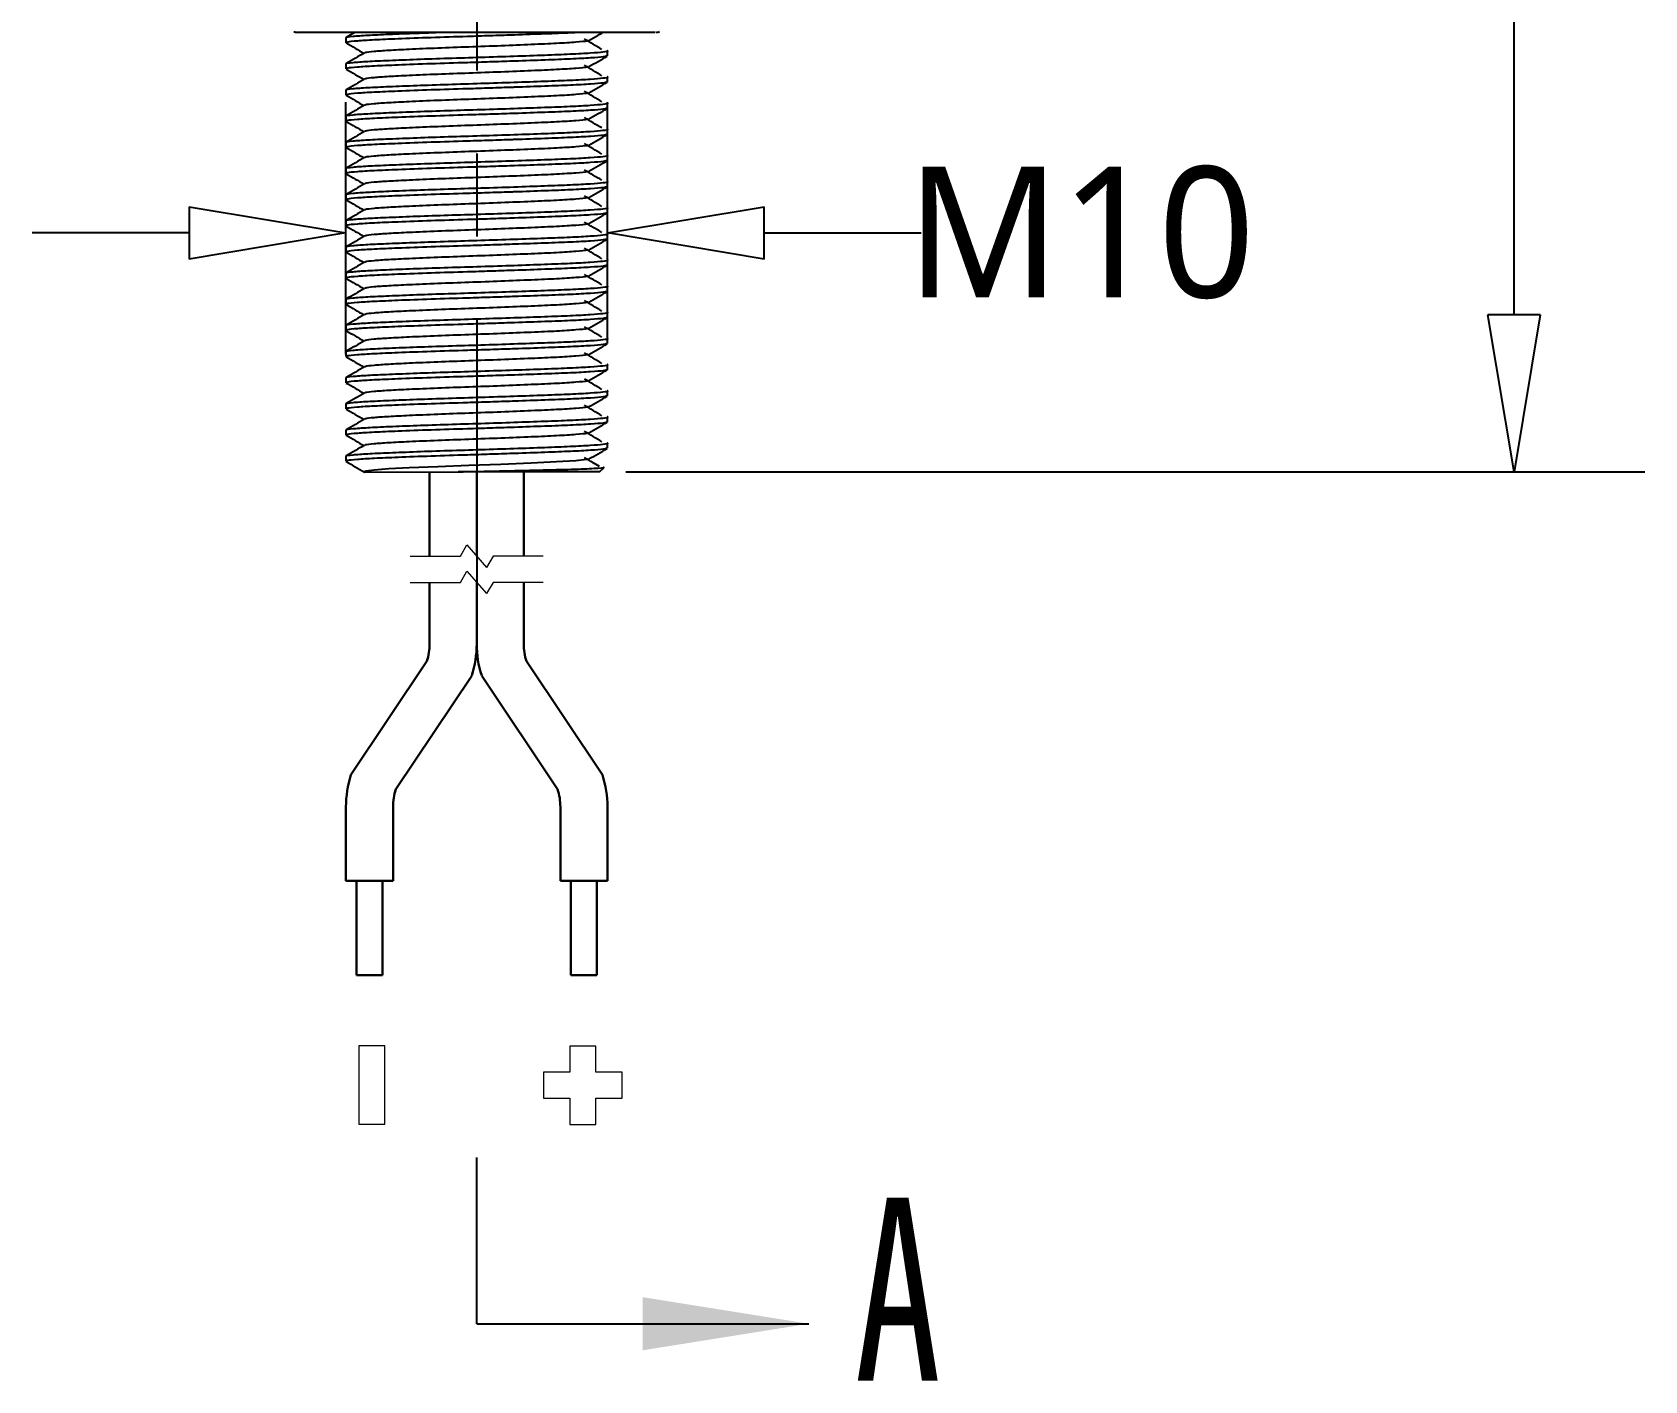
# Model space of a CAD drawing. Header units: millimetres. Extents: x 1036 to 1568, y -23 to 352.
# Drawn here: x 1138.8 to 1200.5, y 56.6 to 108.2 of the extents above; entities that cross this region are included whole.
import ezdxf

# ---------------------------------------------------------------- set-up
doc = ezdxf.new("R2010")
doc.units = ezdxf.units.MM
doc.linetypes.add('CENTER', pattern=[50.8, 31.75, -6.35, 6.35, -6.35])
doc.layers.get('0').update_dxf_attribs({"color": 8, "lineweight": 30})
doc.layers.get('Defpoints').update_dxf_attribs({"color": 6, "lineweight": 9})
for name, color, linetype, lineweight in [('Cable', 140, 'Continuous', 30), ('CenterLine', 1, 'CENTER', 9), ('Dimension', 136, 'Continuous', 9), ('SolidLine', 7, 'Continuous', 30)]:
    doc.layers.add(name, color=color, linetype=linetype, lineweight=lineweight)
doc.styles.add('SLDTEXTSTYLE5', font='TXT', dxfattribs={"width": 0.7})
doc.styles.get("Standard").update_dxf_attribs({"font": ''})
doc.styles.get('Standard').set_extended_font_data('Microsoft YaHei Light')
doc.dimstyles.new('DENGTECx1.5', dxfattribs={"dimtxt": 5, "dimasz": 6, "dimexe": 5, "dimexo": 1, "dimgap": 0.5, "dimtad": 0, "dimdec": 1, "dimzin": 0, "dimdsep": 46, "dimtxsty": 'Standard', "dimblk": 'CLOSEDBLANK', "dimcen": 1, "dimadec": 0, "dimazin": 3, "dimtfac": 1, "dimtdec": 1, "dimtofl": 0, "dimtmove": 0, "dimatfit": 3, "dimldrblk": 'CLOSEDBLANK', "dimfxl": 1, "dimtolj": 1, "dimtzin": 0, "dimarcsym": 0})

# ---------------------------------------------------------------- blocks, each defined once
blk = doc.blocks.new('_ClosedBlank')
at = {"color": 0, "linetype": 'ByBlock', "lineweight": -2}
for p, q in [((-1, 0.167), (0, 0)), ((-1, 0.167), (-1, -0.167)), ((0, 0), (-1, -0.167))]:
    blk.add_line(p, q, dxfattribs=at)
blk = doc.blocks.new('*D14')
at = {"layer": 'Defpoints', "color": 0, "lineweight": -3}
for p in [(1167.738, 321.056), (1195.515, 321.056), (1160.538, 91.356)]:
    blk.add_point(p, dxfattribs=at)
at = {"layer": 'Dimension', "color": 0, "lineweight": -2}
for p, q in [((1168.738, 321.056), (1200.515, 321.056)), ((1195.515, 315.056), (1195.515, 214.504)), ((1195.515, 97.356), (1195.515, 197.907)), ((1161.538, 91.356), (1200.515, 91.356))]:
    blk.add_line(p, q, dxfattribs=at)
at = {"layer": 'Dimension', "color": 0, "lineweight": -2, "xscale": 6, "yscale": 6, "zscale": 6}
for p, rotation in [((1195.515, 321.056), 90), ((1195.515, 91.356), 270)]:
    blk.add_blockref('_ClosedBlank', p, dxfattribs=dict(at, rotation=rotation))
at = {"layer": 'Dimension', "color": 0, "lineweight": -3, "insert": (1195.515, 206.206), "char_height": 5, "attachment_point": 5, "rotation": 90}
blk.add_mtext('\\A1;229.7', dxfattribs=at)
blk = doc.blocks.new('*D18')
at = {"layer": 'Defpoints', "color": 0, "lineweight": -3}
for p in [(1160.838, 100.491), (1160.838, 95.358), (1150.838, 94.859)]:
    blk.add_point(p, dxfattribs=at)
at = {"layer": 'Dimension', "color": 0, "lineweight": -2}
for p, q in [((1150.838, 95.859), (1150.838, 105.491)), ((1160.838, 96.358), (1160.838, 105.491)), ((1144.838, 100.491), (1138.838, 100.491)), ((1166.838, 100.491), (1172.838, 100.491))]:
    blk.add_line(p, q, dxfattribs=at)
at = {"layer": 'Dimension', "color": 0, "lineweight": -2, "xscale": 6, "yscale": 6, "zscale": 6}
blk.add_blockref('_ClosedBlank', (1150.838, 100.491), dxfattribs=at)
at = {"layer": 'Dimension', "color": 0, "lineweight": -2, "xscale": 6, "yscale": 6, "zscale": 6, "rotation": 180}
blk.add_blockref('_ClosedBlank', (1160.838, 100.491), dxfattribs=at)
at = {"layer": 'Dimension', "color": 0, "lineweight": -3, "insert": (1178.937, 100.491), "char_height": 5, "attachment_point": 5}
blk.add_mtext('\\A1;M10', dxfattribs=at)

msp = doc.modelspace()

# ---------------------------------------------------------------- linework, layer by layer
at = {"layer": 'Cable'}
for p, q in [((1154.038, 91.356), (1154.038, 88.13)), ((1155.838, 91.356), (1155.838, 88.13)), ((1157.638, 91.356), (1157.638, 88.13)), ((1154.038, 87.13), (1154.038, 84.784)), ((1155.838, 87.13), (1155.838, 84.784)), ((1155.838, 87.13), (1155.838, 84.784)), ((1157.638, 87.13), (1157.638, 84.784)), ((1153.934, 84.113), (1151.029, 79.769)), ((1157.743, 84.113), (1160.648, 79.769)), ((1155.648, 83.564), (1152.743, 79.22)), ((1156.029, 83.564), (1158.934, 79.22)), ((1150.838, 78.55), (1150.838, 75.718)), ((1152.638, 78.55), (1152.638, 75.718)), ((1159.038, 78.55), (1159.038, 75.718)), ((1160.838, 78.55), (1160.838, 75.718)), ((1150.838, 75.718), (1152.638, 75.718)), ((1151.238, 75.718), (1151.238, 72.12)), ((1152.238, 75.718), (1152.238, 72.12)), ((1160.838, 75.718), (1159.038, 75.718)), ((1159.438, 75.718), (1159.438, 72.12)), ((1160.438, 75.718), (1160.438, 72.12)), ((1151.238, 72.12), (1152.238, 72.12)), ((1160.438, 72.12), (1159.438, 72.12))]:
    msp.add_line(p, q, dxfattribs=at)
for centre, radius, start, end in [((1151.838, 84.784), 2.2, 342.25533, 0), ((1151.838, 84.784), 4, 342.25533, 0), ((1159.838, 84.784), 4, 180, 197.74467), ((1159.838, 84.784), 2.2, 180, 197.74467), ((1154.838, 78.55), 4, 162.25533, 180), ((1156.838, 78.55), 4, 0, 17.74467), ((1154.838, 78.55), 2.2, 162.25533, 180), ((1156.838, 78.55), 2.2, 0, 17.74467)]:
    msp.add_arc(centre, radius, start, end, dxfattribs=at)
at = {"layer": 'CenterLine', "lineweight": -3, "ltscale": 0.5}
msp.add_line((1155.838, 325.777), (1155.838, 86.47), dxfattribs=at)
at = {"layer": 'Dimension'}
for p, q in [((1155.213, 88.13), (1155.462, 88.561)), ((1155.462, 88.561), (1156.215, 87.7)), ((1153.299, 88.13), (1155.213, 88.13)), ((1156.463, 88.13), (1156.215, 87.7)), ((1158.378, 88.13), (1156.463, 88.13)), ((1153.299, 87.13), (1155.213, 87.13)), ((1155.213, 87.13), (1155.462, 87.561)), ((1155.462, 87.561), (1156.215, 86.7)), ((1156.463, 87.13), (1156.215, 86.7)), ((1158.378, 87.13), (1156.463, 87.13))]:
    msp.add_line(p, q, dxfattribs=at)
at = {"layer": 'Dimension', "lineweight": -3}
for q in [(1155.838, 65.137), (1168.538, 58.787)]:
    msp.add_line((1155.838, 58.787), q, dxfattribs=at)
at = {"layer": 'Dimension'}
msp.add_lwpolyline([(1151.325, 69.418), (1151.325, 66.418), (1152.325, 66.418), (1152.325, 69.418)], close=True, dxfattribs=at)
for points in [[(1160.397, 68.405), (1160.397, 69.405), (1159.397, 69.405), (1159.397, 68.405)], [(1159.397, 68.405), (1158.397, 68.405), (1158.397, 67.405), (1159.397, 67.405)], [(1160.397, 67.405), (1161.397, 67.405), (1161.397, 68.405), (1160.397, 68.405)], [(1159.397, 67.405), (1159.397, 66.405), (1160.397, 66.405), (1160.397, 67.405)]]:
    msp.add_lwpolyline(points, dxfattribs=at)
at = {"layer": 'Dimension', "lineweight": -3}
msp.add_solid([(1168.538, 58.787), (1162.188, 59.803), (1162.188, 57.771)], dxfattribs=at)
at = {"layer": 'SolidLine', "color": 7, "linetype": 'Continuous', "lineweight": 25}
for p, q in [((1162.658, 108.156), (1148.978, 108.156)), ((1150.838, 107.956), (1150.838, 107.761)), ((1151.176, 108.156), (1150.848, 107.966)), ((1160.838, 107.261), (1160.838, 107.456)), ((1150.838, 106.956), (1150.838, 106.761)), ((1160.838, 106.261), (1160.838, 106.456)), ((1150.838, 105.956), (1150.838, 105.761)), ((1150.838, 104.956), (1150.838, 104.761)), ((1160.838, 105.261), (1160.838, 105.456)), ((1160.838, 104.261), (1160.838, 104.456)), ((1150.838, 103.956), (1150.838, 103.761)), ((1160.838, 103.261), (1160.838, 103.456)), ((1150.838, 102.956), (1150.838, 102.761)), ((1160.838, 102.261), (1160.838, 102.456)), ((1150.838, 101.956), (1150.838, 101.761)), ((1160.838, 101.261), (1160.838, 101.456)), ((1150.838, 100.956), (1150.838, 100.761)), ((1150.838, 99.956), (1150.838, 99.761)), ((1160.838, 100.261), (1160.838, 100.456)), ((1160.838, 99.261), (1160.838, 99.456)), ((1150.838, 98.956), (1150.838, 98.761)), ((1160.838, 98.261), (1160.838, 98.456)), ((1150.838, 97.956), (1150.838, 97.761)), ((1160.838, 97.261), (1160.838, 97.456)), ((1150.838, 96.956), (1150.838, 96.761)), ((1160.838, 96.261), (1160.838, 96.456)), ((1150.838, 95.956), (1150.838, 95.761)), ((1160.838, 95.261), (1160.838, 95.456)), ((1150.838, 94.956), (1150.838, 94.761)), ((1160.838, 94.261), (1160.838, 94.456)), ((1150.838, 93.956), (1150.838, 93.761)), ((1160.838, 93.261), (1160.838, 93.456)), ((1150.838, 92.956), (1150.838, 92.761)), ((1150.838, 91.956), (1150.838, 91.761)), ((1160.838, 92.261), (1160.838, 92.456)), ((1151.543, 91.349), (1155.123, 91.356)), ((1160.538, 91.356), (1155.123, 91.356)), ((1160.538, 91.356), (1160.696, 91.513))]:
    msp.add_line(p, q, dxfattribs=at)
at = {"layer": 'SolidLine', "color": 7, "linetype": 'Continuous', "lineweight": 25, "flags": 128}
msp.add_lwpolyline([(1160.091, 91.849), (1160.051, 91.827), (1159.629, 91.781), (1158.893, 91.734), (1157.926, 91.69), (1156.766, 91.643), (1155.54, 91.598), (1154.35, 91.553), (1153.259, 91.506), (1152.478, 91.466), (1151.912, 91.427), (1151.593, 91.385), (1151.536, 91.356), (1151.536, 91.356)], dxfattribs=at)
at = {"layer": 'SolidLine', "color": 7, "linetype": 'Continuous', "lineweight": 25}
for centre, start, end in [((1149.44, 110.579), 255.96528, 259.20648), ((1162.237, 110.579), 280.79352, 284.05735)]:
    msp.add_arc(centre, 2.467, start, end, dxfattribs=at)
for points, knots in [([(1150.855, 107.966), (1150.854, 107.966), (1150.829, 107.98), (1151.081, 108.01), (1151.621, 108.051), (1152.472, 108.089), (1153.374, 108.126), (1154.029, 108.147), (1154.274, 108.156)], [0, 0, 0, 0, 0.010549, 0.227129, 0.442345, 0.65381, 0.87018, 1, 1, 1, 1]), ([(1159.748, 108.156), (1159.645, 108.15), (1159.302, 108.13), (1158.458, 108.1), (1157.666, 108.071), (1156.952, 108.047), (1156.353, 108.027), (1155.297, 107.994), (1154.067, 107.956), (1152.845, 107.91), (1151.884, 107.869), (1151.228, 107.829), (1150.869, 107.792), (1150.873, 107.77), (1150.875, 107.761)], [0, 0, 0, 0, 0.043638, 0.144854, 0.248224, 0.254371, 0.325348, 0.395249, 0.509656, 0.626418, 0.728538, 0.830576, 0.934476, 1, 1, 1, 1]), ([(1160.133, 107.849), (1160.25, 107.916), (1160.426, 108.019), (1160.603, 108.121), (1160.664, 108.156)], [0, 0, 0, 0, 0.658406, 1, 1, 1, 1]), ([(1150.855, 106.966), (1150.854, 106.966), (1150.829, 106.98), (1151.081, 107.01), (1151.622, 107.051), (1152.469, 107.089), (1153.524, 107.131), (1154.732, 107.172), (1156.009, 107.211), (1157.276, 107.252), (1158.451, 107.294), (1159.454, 107.332), (1160.235, 107.374), (1160.694, 107.416), (1160.887, 107.441), (1160.834, 107.455), (1160.832, 107.456)], [0, 0, 0, 0, 0.0040685, 0.0875957, 0.170597, 0.2521519, 0.3355981, 0.4187484, 0.5002524, 0.5835985, 0.666879, 0.7483713, 0.8315983, 0.91499, 0.9965107, 1, 1, 1, 1]), ([(1150.845, 107.753), (1150.961, 107.686), (1151.189, 107.554), (1151.416, 107.423), (1151.527, 107.359)], [0, 0, 0, 0, 0.512174, 1, 1, 1, 1]), ([(1151.546, 107.37), (1151.43, 107.302), (1151.197, 107.168), (1150.964, 107.033), (1150.848, 106.966)], [0, 0, 0, 0, 0.499921, 1, 1, 1, 1]), ([(1160.091, 107.849), (1160.086, 107.842), (1160.072, 107.82), (1159.67, 107.781), (1158.943, 107.734), (1157.946, 107.691), (1156.783, 107.643), (1155.54, 107.598), (1154.322, 107.554), (1153.269, 107.508), (1152.441, 107.466), (1151.874, 107.427), (1151.595, 107.393), (1151.57, 107.375), (1151.564, 107.37)], [0, 0, 0, 0, 0.047967, 0.143569, 0.239352, 0.333228, 0.429257, 0.524445, 0.618696, 0.714888, 0.799016, 0.883077, 0.968672, 1, 1, 1, 1]), ([(1160.626, 107.503), (1160.514, 107.57), (1160.29, 107.705), (1160.067, 107.839), (1159.956, 107.906)], [0, 0, 0, 0, 0.500017, 1, 1, 1, 1]), ([(1150.845, 106.753), (1150.961, 106.686), (1151.189, 106.554), (1151.416, 106.423), (1151.527, 106.359)], [0, 0, 0, 0, 0.512177, 1, 1, 1, 1]), ([(1160.808, 107.253), (1160.779, 107.242), (1160.714, 107.219), (1160.234, 107.18), (1159.471, 107.138), (1158.468, 107.1), (1157.666, 107.071), (1156.952, 107.047), (1156.353, 107.027), (1155.297, 106.994), (1154.067, 106.956), (1152.845, 106.91), (1151.884, 106.869), (1151.228, 106.829), (1150.869, 106.792), (1150.873, 106.77), (1150.875, 106.761)], [0, 0, 0, 0, 0.066575, 0.149636, 0.232632, 0.313846, 0.396788, 0.40172, 0.458671, 0.514758, 0.606556, 0.700244, 0.782183, 0.864057, 0.947424, 1, 1, 1, 1]), ([(1160.091, 106.849), (1160.086, 106.842), (1160.072, 106.82), (1159.67, 106.781), (1158.943, 106.734), (1157.946, 106.691), (1156.783, 106.643), (1155.54, 106.598), (1154.322, 106.554), (1153.269, 106.508), (1152.441, 106.466), (1151.874, 106.427), (1151.595, 106.393), (1151.57, 106.375), (1151.564, 106.37)], [0, 0, 0, 0, 0.047967, 0.143569, 0.239352, 0.333228, 0.429257, 0.524445, 0.618696, 0.714888, 0.799016, 0.883077, 0.968672, 1, 1, 1, 1]), ([(1160.626, 106.503), (1160.514, 106.57), (1160.29, 106.705), (1160.067, 106.839), (1159.956, 106.906)], [0, 0, 0, 0, 0.500016, 1, 1, 1, 1]), ([(1160.133, 106.849), (1160.25, 106.916), (1160.482, 107.051), (1160.715, 107.186), (1160.832, 107.253)], [0, 0, 0, 0, 0.4999193, 1, 1, 1, 1]), ([(1150.855, 105.966), (1150.854, 105.966), (1150.829, 105.98), (1151.081, 106.01), (1151.622, 106.051), (1152.469, 106.089), (1153.524, 106.131), (1154.732, 106.172), (1156.009, 106.211), (1157.276, 106.252), (1158.451, 106.294), (1159.454, 106.332), (1160.235, 106.374), (1160.694, 106.416), (1160.887, 106.441), (1160.834, 106.455), (1160.832, 106.456)], [0, 0, 0, 0, 0.0040685, 0.0875957, 0.170597, 0.2521519, 0.3355981, 0.4187484, 0.5002525, 0.5835984, 0.666879, 0.7483713, 0.8315983, 0.91499, 0.9965107, 1, 1, 1, 1]), ([(1151.546, 106.37), (1151.43, 106.302), (1151.197, 106.168), (1150.964, 106.033), (1150.848, 105.966)], [0, 0, 0, 0, 0.499919, 1, 1, 1, 1]), ([(1160.808, 106.253), (1160.779, 106.242), (1160.714, 106.219), (1160.234, 106.18), (1159.471, 106.138), (1158.468, 106.1), (1157.666, 106.071), (1156.952, 106.047), (1156.353, 106.027), (1155.297, 105.994), (1154.067, 105.956), (1152.845, 105.91), (1151.884, 105.869), (1151.228, 105.829), (1150.869, 105.792), (1150.873, 105.77), (1150.875, 105.761)], [0, 0, 0, 0, 0.0665746, 0.1496361, 0.2326319, 0.313846, 0.3967884, 0.4017201, 0.4586711, 0.5147579, 0.6065563, 0.7002442, 0.7821835, 0.8640572, 0.9474244, 1, 1, 1, 1]), ([(1160.133, 105.849), (1160.25, 105.916), (1160.482, 106.051), (1160.715, 106.186), (1160.832, 106.253)], [0, 0, 0, 0, 0.4999205, 1, 1, 1, 1]), ([(1150.845, 105.753), (1150.961, 105.686), (1151.189, 105.554), (1151.416, 105.423), (1151.527, 105.359)], [0, 0, 0, 0, 0.512174, 1, 1, 1, 1]), ([(1160.091, 105.849), (1160.086, 105.842), (1160.072, 105.82), (1159.67, 105.781), (1158.943, 105.734), (1157.946, 105.691), (1156.783, 105.643), (1155.54, 105.598), (1154.322, 105.554), (1153.269, 105.508), (1152.441, 105.466), (1151.874, 105.427), (1151.595, 105.393), (1151.57, 105.375), (1151.564, 105.37)], [0, 0, 0, 0, 0.047967, 0.143569, 0.239352, 0.333228, 0.429257, 0.524445, 0.618696, 0.714888, 0.799016, 0.883077, 0.968672, 1, 1, 1, 1]), ([(1160.626, 105.503), (1160.514, 105.57), (1160.29, 105.705), (1160.067, 105.839), (1159.956, 105.906)], [0, 0, 0, 0, 0.500017, 1, 1, 1, 1]), ([(1150.855, 104.966), (1150.854, 104.966), (1150.829, 104.98), (1151.081, 105.01), (1151.622, 105.051), (1152.469, 105.089), (1153.524, 105.131), (1154.732, 105.172), (1156.009, 105.211), (1157.276, 105.252), (1158.451, 105.294), (1159.454, 105.332), (1160.235, 105.374), (1160.694, 105.416), (1160.887, 105.441), (1160.834, 105.455), (1160.832, 105.456)], [0, 0, 0, 0, 0.004068, 0.087596, 0.170597, 0.252152, 0.335598, 0.418748, 0.500252, 0.583598, 0.666879, 0.748371, 0.831598, 0.91499, 0.996511, 1, 1, 1, 1]), ([(1151.546, 105.37), (1151.43, 105.302), (1151.197, 105.168), (1150.964, 105.033), (1150.848, 104.966)], [0, 0, 0, 0, 0.499921, 1, 1, 1, 1]), ([(1160.808, 105.253), (1160.779, 105.242), (1160.714, 105.219), (1160.234, 105.18), (1159.471, 105.138), (1158.468, 105.1), (1157.666, 105.071), (1156.952, 105.047), (1156.353, 105.027), (1155.297, 104.994), (1154.067, 104.956), (1152.845, 104.91), (1151.884, 104.869), (1151.228, 104.829), (1150.869, 104.792), (1150.873, 104.77), (1150.875, 104.761)], [0, 0, 0, 0, 0.066575, 0.149636, 0.232632, 0.313846, 0.396788, 0.40172, 0.458671, 0.514758, 0.606556, 0.700244, 0.782183, 0.864057, 0.947424, 1, 1, 1, 1]), ([(1160.626, 104.503), (1160.514, 104.57), (1160.29, 104.705), (1160.067, 104.839), (1159.956, 104.906)], [0, 0, 0, 0, 0.500018, 1, 1, 1, 1]), ([(1160.133, 104.849), (1160.25, 104.916), (1160.482, 105.051), (1160.715, 105.186), (1160.832, 105.253)], [0, 0, 0, 0, 0.4999193, 1, 1, 1, 1]), ([(1150.855, 103.966), (1150.854, 103.966), (1150.829, 103.98), (1151.081, 104.01), (1151.622, 104.051), (1152.469, 104.089), (1153.524, 104.131), (1154.732, 104.172), (1156.009, 104.211), (1157.276, 104.252), (1158.451, 104.294), (1159.454, 104.332), (1160.235, 104.374), (1160.694, 104.416), (1160.887, 104.441), (1160.834, 104.455), (1160.832, 104.456)], [0, 0, 0, 0, 0.004068, 0.087596, 0.170597, 0.252152, 0.335598, 0.418748, 0.500252, 0.583598, 0.666879, 0.748371, 0.831598, 0.91499, 0.996511, 1, 1, 1, 1]), ([(1150.845, 104.753), (1150.961, 104.686), (1151.189, 104.554), (1151.416, 104.423), (1151.527, 104.359)], [0, 0, 0, 0, 0.512177, 1, 1, 1, 1]), ([(1151.546, 104.37), (1151.43, 104.302), (1151.197, 104.168), (1150.964, 104.033), (1150.848, 103.966)], [0, 0, 0, 0, 0.499919, 1, 1, 1, 1]), ([(1160.808, 104.253), (1160.779, 104.242), (1160.714, 104.219), (1160.234, 104.18), (1159.471, 104.138), (1158.468, 104.1), (1157.666, 104.071), (1156.952, 104.047), (1156.353, 104.027), (1155.297, 103.994), (1154.067, 103.956), (1152.845, 103.91), (1151.884, 103.869), (1151.228, 103.829), (1150.869, 103.792), (1150.873, 103.77), (1150.875, 103.761)], [0, 0, 0, 0, 0.066575, 0.149636, 0.232632, 0.313846, 0.396788, 0.40172, 0.458671, 0.514758, 0.606556, 0.700244, 0.782183, 0.864057, 0.947424, 1, 1, 1, 1]), ([(1160.091, 104.849), (1160.086, 104.842), (1160.072, 104.82), (1159.67, 104.781), (1158.943, 104.734), (1157.946, 104.691), (1156.783, 104.643), (1155.54, 104.598), (1154.322, 104.554), (1153.269, 104.508), (1152.441, 104.466), (1151.874, 104.427), (1151.595, 104.393), (1151.57, 104.375), (1151.564, 104.37)], [0, 0, 0, 0, 0.047967, 0.143569, 0.239352, 0.333228, 0.429257, 0.524445, 0.618696, 0.714888, 0.799016, 0.883077, 0.968672, 1, 1, 1, 1]), ([(1160.133, 103.849), (1160.25, 103.916), (1160.482, 104.051), (1160.715, 104.186), (1160.832, 104.253)], [0, 0, 0, 0, 0.4999205, 1, 1, 1, 1]), ([(1150.845, 103.753), (1150.961, 103.686), (1151.189, 103.554), (1151.416, 103.423), (1151.527, 103.359)], [0, 0, 0, 0, 0.512176, 1, 1, 1, 1]), ([(1160.091, 103.849), (1160.086, 103.842), (1160.072, 103.82), (1159.67, 103.781), (1158.943, 103.734), (1157.946, 103.691), (1156.783, 103.643), (1155.54, 103.598), (1154.322, 103.554), (1153.269, 103.508), (1152.441, 103.466), (1151.874, 103.427), (1151.595, 103.393), (1151.57, 103.375), (1151.564, 103.37)], [0, 0, 0, 0, 0.047967, 0.143569, 0.239352, 0.333228, 0.429257, 0.524445, 0.618696, 0.714888, 0.799016, 0.883077, 0.968672, 1, 1, 1, 1]), ([(1160.626, 103.503), (1160.514, 103.57), (1160.29, 103.705), (1160.067, 103.839), (1159.956, 103.906)], [0, 0, 0, 0, 0.500017, 1, 1, 1, 1]), ([(1150.855, 102.966), (1150.854, 102.966), (1150.829, 102.98), (1151.081, 103.01), (1151.622, 103.051), (1152.469, 103.089), (1153.524, 103.131), (1154.732, 103.172), (1156.009, 103.211), (1157.276, 103.252), (1158.451, 103.294), (1159.454, 103.332), (1160.235, 103.374), (1160.694, 103.416), (1160.887, 103.441), (1160.834, 103.455), (1160.832, 103.456)], [0, 0, 0, 0, 0.004068, 0.087596, 0.170597, 0.252152, 0.335598, 0.418748, 0.500252, 0.583598, 0.666879, 0.748371, 0.831598, 0.91499, 0.996511, 1, 1, 1, 1]), ([(1151.546, 103.37), (1151.43, 103.302), (1151.197, 103.168), (1150.964, 103.033), (1150.848, 102.966)], [0, 0, 0, 0, 0.499921, 1, 1, 1, 1]), ([(1160.808, 103.253), (1160.779, 103.242), (1160.714, 103.219), (1160.234, 103.18), (1159.471, 103.138), (1158.468, 103.1), (1157.666, 103.071), (1156.952, 103.047), (1156.353, 103.027), (1155.297, 102.994), (1154.067, 102.956), (1152.845, 102.91), (1151.884, 102.869), (1151.228, 102.829), (1150.869, 102.792), (1150.873, 102.77), (1150.875, 102.761)], [0, 0, 0, 0, 0.066575, 0.149636, 0.232632, 0.313846, 0.396788, 0.40172, 0.458671, 0.514758, 0.606556, 0.700244, 0.782183, 0.864057, 0.947424, 1, 1, 1, 1]), ([(1160.133, 102.849), (1160.25, 102.916), (1160.482, 103.051), (1160.715, 103.186), (1160.832, 103.253)], [0, 0, 0, 0, 0.499918, 1, 1, 1, 1]), ([(1150.855, 101.966), (1150.854, 101.966), (1150.829, 101.98), (1151.081, 102.01), (1151.622, 102.051), (1152.469, 102.089), (1153.524, 102.131), (1154.732, 102.172), (1156.009, 102.211), (1157.276, 102.252), (1158.451, 102.294), (1159.454, 102.332), (1160.235, 102.374), (1160.694, 102.416), (1160.887, 102.441), (1160.834, 102.455), (1160.832, 102.456)], [0, 0, 0, 0, 0.004068, 0.087596, 0.170597, 0.252152, 0.335598, 0.418748, 0.500252, 0.583598, 0.666879, 0.748371, 0.831598, 0.91499, 0.996511, 1, 1, 1, 1]), ([(1150.845, 102.753), (1150.961, 102.686), (1151.189, 102.554), (1151.416, 102.423), (1151.527, 102.359)], [0, 0, 0, 0, 0.512174, 1, 1, 1, 1]), ([(1160.091, 102.849), (1160.086, 102.842), (1160.072, 102.82), (1159.67, 102.781), (1158.943, 102.734), (1157.946, 102.691), (1156.783, 102.643), (1155.54, 102.598), (1154.322, 102.554), (1153.269, 102.508), (1152.441, 102.466), (1151.874, 102.427), (1151.595, 102.393), (1151.57, 102.375), (1151.564, 102.37)], [0, 0, 0, 0, 0.047967, 0.143569, 0.239352, 0.333228, 0.429257, 0.524445, 0.618696, 0.714888, 0.799016, 0.883077, 0.968672, 1, 1, 1, 1]), ([(1160.626, 102.503), (1160.514, 102.57), (1160.29, 102.705), (1160.067, 102.839), (1159.956, 102.906)], [0, 0, 0, 0, 0.500018, 1, 1, 1, 1]), ([(1151.546, 102.37), (1151.43, 102.302), (1151.197, 102.168), (1150.964, 102.033), (1150.848, 101.966)], [0, 0, 0, 0, 0.499919, 1, 1, 1, 1]), ([(1160.808, 102.253), (1160.779, 102.242), (1160.714, 102.219), (1160.234, 102.18), (1159.471, 102.138), (1158.468, 102.1), (1157.666, 102.071), (1156.952, 102.047), (1156.353, 102.027), (1155.297, 101.994), (1154.067, 101.956), (1152.845, 101.91), (1151.884, 101.869), (1151.228, 101.829), (1150.869, 101.792), (1150.873, 101.77), (1150.875, 101.761)], [0, 0, 0, 0, 0.066575, 0.149636, 0.232632, 0.313846, 0.396788, 0.40172, 0.458671, 0.514758, 0.606556, 0.700244, 0.782183, 0.864057, 0.947424, 1, 1, 1, 1]), ([(1160.091, 101.849), (1160.086, 101.842), (1160.072, 101.82), (1159.67, 101.781), (1158.943, 101.734), (1157.946, 101.691), (1156.783, 101.643), (1155.54, 101.598), (1154.322, 101.554), (1153.269, 101.508), (1152.441, 101.466), (1151.874, 101.427), (1151.595, 101.393), (1151.57, 101.375), (1151.564, 101.37)], [0, 0, 0, 0, 0.047967, 0.143569, 0.239352, 0.333228, 0.429257, 0.524445, 0.618696, 0.714888, 0.799016, 0.883077, 0.968672, 1, 1, 1, 1]), ([(1160.626, 101.503), (1160.514, 101.57), (1160.29, 101.705), (1160.067, 101.839), (1159.956, 101.906)], [0, 0, 0, 0, 0.500016, 1, 1, 1, 1]), ([(1160.133, 101.849), (1160.25, 101.916), (1160.482, 102.051), (1160.715, 102.186), (1160.832, 102.253)], [0, 0, 0, 0, 0.4999205, 1, 1, 1, 1]), ([(1150.855, 100.966), (1150.854, 100.966), (1150.829, 100.98), (1151.081, 101.01), (1151.622, 101.051), (1152.469, 101.089), (1153.524, 101.131), (1154.732, 101.172), (1156.009, 101.211), (1157.276, 101.252), (1158.451, 101.294), (1159.454, 101.332), (1160.235, 101.374), (1160.694, 101.416), (1160.887, 101.441), (1160.834, 101.455), (1160.832, 101.456)], [0, 0, 0, 0, 0.004068, 0.087596, 0.170597, 0.252152, 0.335598, 0.418748, 0.500252, 0.583598, 0.666879, 0.748371, 0.831598, 0.91499, 0.996511, 1, 1, 1, 1]), ([(1150.845, 101.753), (1150.961, 101.686), (1151.189, 101.554), (1151.416, 101.423), (1151.527, 101.359)], [0, 0, 0, 0, 0.512177, 1, 1, 1, 1]), ([(1151.546, 101.37), (1151.43, 101.302), (1151.197, 101.168), (1150.964, 101.033), (1150.848, 100.966)], [0, 0, 0, 0, 0.499919, 1, 1, 1, 1]), ([(1160.808, 101.253), (1160.779, 101.242), (1160.714, 101.219), (1160.234, 101.18), (1159.471, 101.138), (1158.468, 101.1), (1157.666, 101.071), (1156.952, 101.047), (1156.353, 101.027), (1155.297, 100.994), (1154.067, 100.956), (1152.845, 100.91), (1151.884, 100.869), (1151.228, 100.829), (1150.869, 100.792), (1150.873, 100.77), (1150.875, 100.761)], [0, 0, 0, 0, 0.066575, 0.149636, 0.232632, 0.313846, 0.396788, 0.40172, 0.458671, 0.514758, 0.606556, 0.700244, 0.782183, 0.864057, 0.947424, 1, 1, 1, 1]), ([(1160.133, 100.849), (1160.25, 100.916), (1160.482, 101.051), (1160.715, 101.186), (1160.832, 101.253)], [0, 0, 0, 0, 0.499918, 1, 1, 1, 1]), ([(1150.845, 100.753), (1150.961, 100.686), (1151.189, 100.554), (1151.416, 100.423), (1151.527, 100.359)], [0, 0, 0, 0, 0.512174, 1, 1, 1, 1]), ([(1160.091, 100.849), (1160.086, 100.842), (1160.072, 100.82), (1159.67, 100.781), (1158.943, 100.734), (1157.946, 100.691), (1156.783, 100.643), (1155.54, 100.598), (1154.322, 100.554), (1153.269, 100.508), (1152.441, 100.466), (1151.874, 100.427), (1151.595, 100.393), (1151.57, 100.375), (1151.564, 100.37)], [0, 0, 0, 0, 0.047967, 0.143569, 0.239352, 0.333228, 0.429257, 0.524445, 0.618696, 0.714888, 0.799016, 0.883077, 0.968672, 1, 1, 1, 1]), ([(1160.626, 100.503), (1160.514, 100.57), (1160.29, 100.705), (1160.067, 100.839), (1159.956, 100.906)], [0, 0, 0, 0, 0.500018, 1, 1, 1, 1]), ([(1150.855, 99.966), (1150.854, 99.966), (1150.829, 99.98), (1151.081, 100.01), (1151.622, 100.051), (1152.469, 100.089), (1153.524, 100.131), (1154.732, 100.172), (1156.009, 100.211), (1157.276, 100.252), (1158.451, 100.294), (1159.454, 100.332), (1160.235, 100.374), (1160.694, 100.416), (1160.887, 100.441), (1160.834, 100.455), (1160.832, 100.456)], [0, 0, 0, 0, 0.0040685, 0.0875957, 0.170597, 0.2521519, 0.3355981, 0.4187484, 0.5002525, 0.5835985, 0.666879, 0.7483713, 0.8315983, 0.91499, 0.9965107, 1, 1, 1, 1]), ([(1151.546, 100.37), (1151.43, 100.302), (1151.197, 100.168), (1150.964, 100.033), (1150.848, 99.966)], [0, 0, 0, 0, 0.499921, 1, 1, 1, 1]), ([(1160.808, 100.253), (1160.779, 100.242), (1160.714, 100.219), (1160.234, 100.18), (1159.471, 100.138), (1158.468, 100.1), (1157.666, 100.071), (1156.952, 100.047), (1156.353, 100.027), (1155.297, 99.994), (1154.067, 99.956), (1152.845, 99.91), (1151.884, 99.869), (1151.228, 99.829), (1150.869, 99.792), (1150.873, 99.77), (1150.875, 99.761)], [0, 0, 0, 0, 0.066575, 0.149636, 0.232632, 0.313846, 0.396788, 0.40172, 0.458671, 0.514758, 0.606556, 0.700244, 0.782183, 0.864057, 0.947424, 1, 1, 1, 1]), ([(1160.133, 99.849), (1160.25, 99.916), (1160.482, 100.051), (1160.715, 100.186), (1160.832, 100.253)], [0, 0, 0, 0, 0.4999205, 1, 1, 1, 1]), ([(1150.855, 98.966), (1150.854, 98.966), (1150.829, 98.98), (1151.081, 99.01), (1151.622, 99.051), (1152.469, 99.089), (1153.524, 99.131), (1154.732, 99.172), (1156.009, 99.211), (1157.276, 99.252), (1158.451, 99.294), (1159.454, 99.332), (1160.235, 99.374), (1160.694, 99.416), (1160.887, 99.441), (1160.834, 99.455), (1160.832, 99.456)], [0, 0, 0, 0, 0.004068, 0.087596, 0.170597, 0.252152, 0.335598, 0.418748, 0.500252, 0.583598, 0.666879, 0.748371, 0.831598, 0.91499, 0.996511, 1, 1, 1, 1]), ([(1150.845, 99.753), (1150.961, 99.686), (1151.189, 99.554), (1151.416, 99.423), (1151.527, 99.359)], [0, 0, 0, 0, 0.512177, 1, 1, 1, 1]), ([(1151.546, 99.37), (1151.43, 99.302), (1151.197, 99.168), (1150.964, 99.033), (1150.848, 98.966)], [0, 0, 0, 0, 0.499919, 1, 1, 1, 1]), ([(1160.091, 99.849), (1160.086, 99.842), (1160.072, 99.82), (1159.67, 99.781), (1158.943, 99.734), (1157.946, 99.691), (1156.783, 99.643), (1155.54, 99.598), (1154.322, 99.554), (1153.269, 99.508), (1152.441, 99.466), (1151.874, 99.427), (1151.595, 99.393), (1151.57, 99.375), (1151.564, 99.37)], [0, 0, 0, 0, 0.047967, 0.143569, 0.239352, 0.333228, 0.429257, 0.524445, 0.618696, 0.714888, 0.799016, 0.883077, 0.968672, 1, 1, 1, 1]), ([(1160.626, 99.503), (1160.514, 99.57), (1160.29, 99.705), (1160.067, 99.839), (1159.956, 99.906)], [0, 0, 0, 0, 0.500016, 1, 1, 1, 1]), ([(1150.845, 98.753), (1150.961, 98.686), (1151.189, 98.554), (1151.416, 98.423), (1151.527, 98.359)], [0, 0, 0, 0, 0.512174, 1, 1, 1, 1]), ([(1160.808, 99.253), (1160.779, 99.242), (1160.714, 99.219), (1160.234, 99.18), (1159.471, 99.138), (1158.468, 99.1), (1157.666, 99.071), (1156.952, 99.047), (1156.353, 99.027), (1155.297, 98.994), (1154.067, 98.956), (1152.845, 98.91), (1151.884, 98.869), (1151.228, 98.829), (1150.869, 98.792), (1150.873, 98.77), (1150.875, 98.761)], [0, 0, 0, 0, 0.0665746, 0.1496361, 0.2326319, 0.313846, 0.3967884, 0.4017201, 0.4586711, 0.5147579, 0.6065563, 0.7002442, 0.7821835, 0.8640572, 0.9474244, 1, 1, 1, 1]), ([(1160.091, 98.849), (1160.086, 98.842), (1160.072, 98.82), (1159.67, 98.781), (1158.943, 98.734), (1157.946, 98.691), (1156.783, 98.643), (1155.54, 98.598), (1154.322, 98.554), (1153.269, 98.508), (1152.441, 98.466), (1151.874, 98.427), (1151.595, 98.393), (1151.57, 98.375), (1151.564, 98.37)], [0, 0, 0, 0, 0.047967, 0.143569, 0.239352, 0.333228, 0.429257, 0.524445, 0.618696, 0.714888, 0.799016, 0.883077, 0.968672, 1, 1, 1, 1]), ([(1160.626, 98.503), (1160.514, 98.57), (1160.29, 98.705), (1160.067, 98.839), (1159.956, 98.906)], [0, 0, 0, 0, 0.500018, 1, 1, 1, 1]), ([(1160.133, 98.849), (1160.25, 98.916), (1160.482, 99.051), (1160.715, 99.186), (1160.832, 99.253)], [0, 0, 0, 0, 0.499918, 1, 1, 1, 1]), ([(1150.855, 97.966), (1150.854, 97.966), (1150.829, 97.98), (1151.081, 98.01), (1151.622, 98.051), (1152.469, 98.089), (1153.524, 98.131), (1154.732, 98.172), (1156.009, 98.211), (1157.276, 98.252), (1158.451, 98.294), (1159.454, 98.332), (1160.235, 98.374), (1160.694, 98.416), (1160.887, 98.441), (1160.834, 98.455), (1160.832, 98.456)], [0, 0, 0, 0, 0.0040685, 0.0875957, 0.170597, 0.2521519, 0.3355981, 0.4187484, 0.5002524, 0.5835985, 0.666879, 0.7483713, 0.8315983, 0.91499, 0.9965107, 1, 1, 1, 1]), ([(1151.546, 98.37), (1151.43, 98.302), (1151.197, 98.168), (1150.964, 98.033), (1150.848, 97.966)], [0, 0, 0, 0, 0.499921, 1, 1, 1, 1]), ([(1160.808, 98.253), (1160.779, 98.242), (1160.714, 98.219), (1160.234, 98.18), (1159.471, 98.138), (1158.468, 98.1), (1157.666, 98.071), (1156.952, 98.047), (1156.353, 98.027), (1155.297, 97.994), (1154.067, 97.956), (1152.845, 97.91), (1151.884, 97.869), (1151.228, 97.829), (1150.869, 97.792), (1150.873, 97.77), (1150.875, 97.761)], [0, 0, 0, 0, 0.066575, 0.149636, 0.232632, 0.313846, 0.396788, 0.40172, 0.458671, 0.514758, 0.606556, 0.700244, 0.782183, 0.864057, 0.947424, 1, 1, 1, 1]), ([(1160.133, 97.849), (1160.25, 97.916), (1160.482, 98.051), (1160.715, 98.186), (1160.832, 98.253)], [0, 0, 0, 0, 0.4999205, 1, 1, 1, 1]), ([(1150.855, 96.966), (1150.854, 96.966), (1150.829, 96.98), (1151.081, 97.01), (1151.622, 97.051), (1152.469, 97.089), (1153.524, 97.131), (1154.732, 97.172), (1156.009, 97.211), (1157.276, 97.252), (1158.451, 97.294), (1159.454, 97.332), (1160.235, 97.374), (1160.694, 97.416), (1160.887, 97.441), (1160.834, 97.455), (1160.832, 97.456)], [0, 0, 0, 0, 0.0040685, 0.0875957, 0.170597, 0.2521519, 0.3355981, 0.4187484, 0.5002525, 0.5835985, 0.666879, 0.7483713, 0.8315983, 0.91499, 0.9965107, 1, 1, 1, 1]), ([(1150.845, 97.753), (1150.961, 97.686), (1151.189, 97.554), (1151.416, 97.423), (1151.527, 97.359)], [0, 0, 0, 0, 0.512177, 1, 1, 1, 1]), ([(1160.091, 97.849), (1160.086, 97.842), (1160.072, 97.82), (1159.67, 97.781), (1158.943, 97.734), (1157.946, 97.691), (1156.783, 97.643), (1155.54, 97.598), (1154.322, 97.554), (1153.269, 97.508), (1152.441, 97.466), (1151.874, 97.427), (1151.595, 97.393), (1151.57, 97.375), (1151.564, 97.37)], [0, 0, 0, 0, 0.047967, 0.143569, 0.239352, 0.333228, 0.429257, 0.524445, 0.618696, 0.714888, 0.799016, 0.883077, 0.968672, 1, 1, 1, 1]), ([(1160.626, 97.503), (1160.514, 97.57), (1160.29, 97.705), (1160.067, 97.839), (1159.956, 97.906)], [0, 0, 0, 0, 0.500016, 1, 1, 1, 1]), ([(1151.546, 97.37), (1151.43, 97.302), (1151.197, 97.168), (1150.964, 97.033), (1150.848, 96.966)], [0, 0, 0, 0, 0.499919, 1, 1, 1, 1]), ([(1160.808, 97.253), (1160.779, 97.242), (1160.714, 97.219), (1160.234, 97.18), (1159.471, 97.138), (1158.468, 97.1), (1157.666, 97.071), (1156.952, 97.047), (1156.353, 97.027), (1155.297, 96.994), (1154.067, 96.956), (1152.845, 96.91), (1151.884, 96.869), (1151.228, 96.829), (1150.869, 96.792), (1150.873, 96.77), (1150.875, 96.761)], [0, 0, 0, 0, 0.066575, 0.149636, 0.232632, 0.313846, 0.396788, 0.40172, 0.458671, 0.514758, 0.606556, 0.700244, 0.782183, 0.864057, 0.947424, 1, 1, 1, 1]), ([(1160.091, 96.849), (1160.086, 96.842), (1160.072, 96.82), (1159.67, 96.781), (1158.943, 96.734), (1157.946, 96.691), (1156.783, 96.643), (1155.54, 96.598), (1154.322, 96.554), (1153.269, 96.508), (1152.441, 96.466), (1151.874, 96.427), (1151.595, 96.393), (1151.57, 96.375), (1151.564, 96.37)], [0, 0, 0, 0, 0.047967, 0.143569, 0.239352, 0.333228, 0.429257, 0.524445, 0.618696, 0.714888, 0.799016, 0.883077, 0.968672, 1, 1, 1, 1]), ([(1160.626, 96.503), (1160.514, 96.57), (1160.29, 96.705), (1160.067, 96.839), (1159.956, 96.906)], [0, 0, 0, 0, 0.500017, 1, 1, 1, 1]), ([(1160.133, 96.849), (1160.25, 96.916), (1160.482, 97.051), (1160.715, 97.186), (1160.832, 97.253)], [0, 0, 0, 0, 0.4999205, 1, 1, 1, 1]), ([(1150.855, 95.966), (1150.854, 95.966), (1150.829, 95.98), (1151.081, 96.01), (1151.622, 96.051), (1152.469, 96.089), (1153.524, 96.131), (1154.732, 96.172), (1156.009, 96.211), (1157.276, 96.252), (1158.451, 96.294), (1159.454, 96.332), (1160.235, 96.374), (1160.694, 96.416), (1160.887, 96.441), (1160.834, 96.455), (1160.832, 96.456)], [0, 0, 0, 0, 0.0040685, 0.0875957, 0.170597, 0.2521519, 0.3355981, 0.4187484, 0.5002524, 0.5835985, 0.666879, 0.7483713, 0.8315983, 0.91499, 0.9965107, 1, 1, 1, 1]), ([(1150.845, 96.753), (1150.961, 96.686), (1151.189, 96.554), (1151.416, 96.423), (1151.527, 96.359)], [0, 0, 0, 0, 0.512174, 1, 1, 1, 1]), ([(1151.546, 96.37), (1151.43, 96.302), (1151.197, 96.168), (1150.964, 96.033), (1150.848, 95.966)], [0, 0, 0, 0, 0.499921, 1, 1, 1, 1]), ([(1160.808, 96.253), (1160.779, 96.242), (1160.714, 96.219), (1160.234, 96.18), (1159.471, 96.138), (1158.468, 96.1), (1157.666, 96.071), (1156.952, 96.047), (1156.353, 96.027), (1155.297, 95.994), (1154.067, 95.956), (1152.845, 95.91), (1151.884, 95.869), (1151.228, 95.829), (1150.869, 95.792), (1150.873, 95.77), (1150.875, 95.761)], [0, 0, 0, 0, 0.066575, 0.149636, 0.232632, 0.313846, 0.396788, 0.40172, 0.458671, 0.514758, 0.606556, 0.700244, 0.782183, 0.864057, 0.947424, 1, 1, 1, 1]), ([(1160.133, 95.849), (1160.25, 95.916), (1160.482, 96.051), (1160.715, 96.186), (1160.832, 96.253)], [0, 0, 0, 0, 0.4999193, 1, 1, 1, 1]), ([(1150.845, 95.753), (1150.961, 95.686), (1151.189, 95.554), (1151.416, 95.423), (1151.527, 95.359)], [0, 0, 0, 0, 0.512177, 1, 1, 1, 1]), ([(1160.091, 95.849), (1160.086, 95.842), (1160.072, 95.82), (1159.67, 95.781), (1158.943, 95.734), (1157.946, 95.691), (1156.783, 95.643), (1155.54, 95.598), (1154.322, 95.554), (1153.269, 95.508), (1152.441, 95.466), (1151.874, 95.427), (1151.595, 95.393), (1151.57, 95.375), (1151.564, 95.37)], [0, 0, 0, 0, 0.0479671, 0.1435694, 0.2393519, 0.3332281, 0.4292572, 0.5244453, 0.618696, 0.7148877, 0.7990164, 0.8830767, 0.9686721, 1, 1, 1, 1]), ([(1160.626, 95.503), (1160.514, 95.57), (1160.29, 95.705), (1160.067, 95.839), (1159.956, 95.906)], [0, 0, 0, 0, 0.500016, 1, 1, 1, 1]), ([(1150.855, 94.966), (1150.854, 94.966), (1150.829, 94.98), (1151.081, 95.01), (1151.622, 95.051), (1152.469, 95.089), (1153.524, 95.131), (1154.732, 95.172), (1156.009, 95.211), (1157.276, 95.252), (1158.451, 95.294), (1159.454, 95.332), (1160.235, 95.374), (1160.694, 95.416), (1160.887, 95.441), (1160.834, 95.455), (1160.832, 95.456)], [0, 0, 0, 0, 0.004068, 0.087596, 0.170597, 0.252152, 0.335598, 0.418748, 0.500252, 0.583598, 0.666879, 0.748371, 0.831598, 0.91499, 0.996511, 1, 1, 1, 1]), ([(1151.546, 95.37), (1151.43, 95.302), (1151.197, 95.168), (1150.964, 95.033), (1150.848, 94.966)], [0, 0, 0, 0, 0.499919, 1, 1, 1, 1]), ([(1160.808, 95.253), (1160.779, 95.242), (1160.714, 95.219), (1160.234, 95.18), (1159.471, 95.138), (1158.468, 95.1), (1157.666, 95.071), (1156.952, 95.047), (1156.353, 95.027), (1155.297, 94.994), (1154.067, 94.956), (1152.845, 94.91), (1151.884, 94.869), (1151.228, 94.829), (1150.869, 94.792), (1150.873, 94.77), (1150.875, 94.761)], [0, 0, 0, 0, 0.0665746, 0.1496361, 0.2326319, 0.313846, 0.3967884, 0.4017201, 0.4586711, 0.5147579, 0.6065563, 0.7002442, 0.7821835, 0.8640572, 0.9474244, 1, 1, 1, 1]), ([(1160.133, 94.849), (1160.25, 94.916), (1160.482, 95.051), (1160.715, 95.186), (1160.832, 95.253)], [0, 0, 0, 0, 0.4999205, 1, 1, 1, 1]), ([(1150.855, 93.966), (1150.854, 93.966), (1150.829, 93.98), (1151.081, 94.01), (1151.622, 94.051), (1152.469, 94.089), (1153.524, 94.131), (1154.732, 94.172), (1156.009, 94.211), (1157.276, 94.252), (1158.451, 94.294), (1159.454, 94.332), (1160.235, 94.374), (1160.694, 94.416), (1160.887, 94.441), (1160.834, 94.455), (1160.832, 94.456)], [0, 0, 0, 0, 0.0040685, 0.0875957, 0.170597, 0.2521519, 0.3355981, 0.4187484, 0.5002525, 0.5835985, 0.666879, 0.7483713, 0.8315983, 0.91499, 0.9965107, 1, 1, 1, 1]), ([(1150.845, 94.753), (1150.961, 94.686), (1151.189, 94.554), (1151.416, 94.423), (1151.527, 94.359)], [0, 0, 0, 0, 0.512174, 1, 1, 1, 1]), ([(1151.546, 94.37), (1151.43, 94.302), (1151.197, 94.168), (1150.964, 94.033), (1150.848, 93.966)], [0, 0, 0, 0, 0.499921, 1, 1, 1, 1]), ([(1160.091, 94.849), (1160.086, 94.842), (1160.072, 94.82), (1159.67, 94.781), (1158.943, 94.734), (1157.946, 94.691), (1156.783, 94.643), (1155.54, 94.598), (1154.322, 94.554), (1153.269, 94.508), (1152.441, 94.466), (1151.874, 94.427), (1151.595, 94.393), (1151.57, 94.375), (1151.564, 94.37)], [0, 0, 0, 0, 0.047967, 0.143569, 0.239352, 0.333228, 0.429257, 0.524445, 0.618696, 0.714888, 0.799016, 0.883077, 0.968672, 1, 1, 1, 1]), ([(1160.626, 94.503), (1160.514, 94.57), (1160.29, 94.705), (1160.067, 94.839), (1159.956, 94.906)], [0, 0, 0, 0, 0.500017, 1, 1, 1, 1]), ([(1150.845, 93.753), (1150.961, 93.686), (1151.189, 93.554), (1151.416, 93.423), (1151.527, 93.359)], [0, 0, 0, 0, 0.512177, 1, 1, 1, 1]), ([(1160.808, 94.253), (1160.779, 94.242), (1160.714, 94.219), (1160.234, 94.18), (1159.471, 94.138), (1158.468, 94.1), (1157.666, 94.071), (1156.952, 94.047), (1156.353, 94.027), (1155.297, 93.994), (1154.067, 93.956), (1152.845, 93.91), (1151.884, 93.869), (1151.228, 93.829), (1150.869, 93.792), (1150.873, 93.77), (1150.875, 93.761)], [0, 0, 0, 0, 0.066575, 0.149636, 0.232632, 0.313846, 0.396788, 0.40172, 0.458671, 0.514758, 0.606556, 0.700244, 0.782183, 0.864057, 0.947424, 1, 1, 1, 1]), ([(1160.091, 93.849), (1160.086, 93.842), (1160.072, 93.82), (1159.67, 93.781), (1158.943, 93.734), (1157.946, 93.691), (1156.783, 93.643), (1155.54, 93.598), (1154.322, 93.554), (1153.269, 93.508), (1152.441, 93.466), (1151.874, 93.427), (1151.595, 93.393), (1151.57, 93.375), (1151.564, 93.37)], [0, 0, 0, 0, 0.047967, 0.143569, 0.239352, 0.333228, 0.429257, 0.524445, 0.618696, 0.714888, 0.799016, 0.883077, 0.968672, 1, 1, 1, 1]), ([(1160.626, 93.503), (1160.514, 93.57), (1160.29, 93.705), (1160.067, 93.839), (1159.956, 93.906)], [0, 0, 0, 0, 0.500018, 1, 1, 1, 1]), ([(1160.133, 93.849), (1160.25, 93.916), (1160.482, 94.051), (1160.715, 94.186), (1160.832, 94.253)], [0, 0, 0, 0, 0.4999193, 1, 1, 1, 1]), ([(1150.855, 92.966), (1150.854, 92.966), (1150.829, 92.98), (1151.081, 93.01), (1151.622, 93.051), (1152.469, 93.089), (1153.524, 93.131), (1154.732, 93.172), (1156.009, 93.211), (1157.276, 93.252), (1158.451, 93.294), (1159.454, 93.332), (1160.235, 93.374), (1160.694, 93.416), (1160.887, 93.441), (1160.834, 93.455), (1160.832, 93.456)], [0, 0, 0, 0, 0.0040685, 0.0875957, 0.170597, 0.2521519, 0.3355981, 0.4187484, 0.5002525, 0.5835984, 0.666879, 0.7483713, 0.8315983, 0.91499, 0.9965107, 1, 1, 1, 1]), ([(1151.546, 93.37), (1151.43, 93.302), (1151.197, 93.168), (1150.964, 93.033), (1150.848, 92.966)], [0, 0, 0, 0, 0.499919, 1, 1, 1, 1]), ([(1160.808, 93.253), (1160.779, 93.242), (1160.714, 93.219), (1160.234, 93.18), (1159.471, 93.138), (1158.468, 93.1), (1157.666, 93.071), (1156.952, 93.047), (1156.353, 93.027), (1155.297, 92.994), (1154.067, 92.956), (1152.845, 92.91), (1151.884, 92.869), (1151.228, 92.829), (1150.869, 92.792), (1150.873, 92.77), (1150.875, 92.761)], [0, 0, 0, 0, 0.066575, 0.149636, 0.232632, 0.313846, 0.396788, 0.40172, 0.458671, 0.514758, 0.606556, 0.700244, 0.782183, 0.864057, 0.947424, 1, 1, 1, 1]), ([(1160.133, 92.849), (1160.25, 92.916), (1160.482, 93.051), (1160.715, 93.186), (1160.832, 93.253)], [0, 0, 0, 0, 0.4999205, 1, 1, 1, 1]), ([(1150.845, 92.753), (1150.961, 92.686), (1151.189, 92.554), (1151.416, 92.423), (1151.527, 92.359)], [0, 0, 0, 0, 0.512174, 1, 1, 1, 1]), ([(1160.091, 92.849), (1160.086, 92.842), (1160.072, 92.82), (1159.67, 92.781), (1158.943, 92.734), (1157.946, 92.691), (1156.783, 92.643), (1155.54, 92.598), (1154.322, 92.554), (1153.269, 92.508), (1152.441, 92.466), (1151.874, 92.427), (1151.595, 92.393), (1151.57, 92.375), (1151.564, 92.37)], [0, 0, 0, 0, 0.047967, 0.143569, 0.239352, 0.333228, 0.429257, 0.524445, 0.618696, 0.714888, 0.799016, 0.883077, 0.968672, 1, 1, 1, 1]), ([(1160.626, 92.503), (1160.514, 92.57), (1160.29, 92.705), (1160.067, 92.839), (1159.956, 92.906)], [0, 0, 0, 0, 0.500017, 1, 1, 1, 1]), ([(1150.855, 91.966), (1150.854, 91.966), (1150.829, 91.98), (1151.081, 92.01), (1151.622, 92.051), (1152.469, 92.089), (1153.524, 92.131), (1154.732, 92.172), (1156.009, 92.211), (1157.276, 92.252), (1158.451, 92.294), (1159.454, 92.332), (1160.235, 92.374), (1160.694, 92.416), (1160.887, 92.441), (1160.834, 92.455), (1160.832, 92.456)], [0, 0, 0, 0, 0.004068, 0.087596, 0.170597, 0.252152, 0.335598, 0.418748, 0.500252, 0.583598, 0.666879, 0.748371, 0.831598, 0.91499, 0.996511, 1, 1, 1, 1]), ([(1151.546, 92.37), (1151.43, 92.302), (1151.197, 92.168), (1150.964, 92.033), (1150.848, 91.966)], [0, 0, 0, 0, 0.499921, 1, 1, 1, 1]), ([(1160.808, 92.253), (1160.779, 92.242), (1160.714, 92.219), (1160.234, 92.18), (1159.471, 92.138), (1158.468, 92.1), (1157.666, 92.071), (1156.952, 92.047), (1156.353, 92.027), (1155.297, 91.994), (1154.067, 91.956), (1152.845, 91.91), (1151.884, 91.869), (1151.228, 91.829), (1150.869, 91.792), (1150.873, 91.77), (1150.875, 91.761)], [0, 0, 0, 0, 0.066575, 0.149636, 0.232632, 0.313846, 0.396788, 0.40172, 0.458671, 0.514758, 0.606556, 0.700244, 0.782183, 0.864057, 0.947424, 1, 1, 1, 1]), ([(1160.531, 91.56), (1160.451, 91.608), (1160.259, 91.723), (1160.067, 91.839), (1159.956, 91.906)], [0, 0, 0, 0, 0.418139, 1, 1, 1, 1]), ([(1160.133, 91.849), (1160.25, 91.916), (1160.482, 92.051), (1160.715, 92.186), (1160.832, 92.253)], [0, 0, 0, 0, 0.499918, 1, 1, 1, 1]), ([(1150.845, 91.753), (1150.961, 91.686), (1151.194, 91.551), (1151.427, 91.416), (1151.543, 91.349)], [0, 0, 0, 0, 0.5000796, 1, 1, 1, 1]), ([(1151.536, 91.356), (1151.536, 91.356), (1151.536, 91.356), (1151.536, 91.356), (1151.536, 91.356), (1151.535, 91.356), (1151.535, 91.356), (1151.533, 91.356), (1151.531, 91.356), (1151.532, 91.356), (1151.533, 91.356)], [0, 0, 0, 0, 0.000245, 0.000735, 0.016218, 0.047189, 0.109126, 0.356899, 0.852469, 1, 1, 1, 1]), ([(1155.123, 91.356), (1155.656, 91.367), (1156.722, 91.389), (1158.255, 91.425), (1159.54, 91.456), (1160.382, 91.492), (1160.761, 91.515), (1160.689, 91.528), (1160.68, 91.529)], [0, 0, 0, 0, 0.193276, 0.38653, 0.580436, 0.776053, 0.973222, 1, 1, 1, 1])]:
    msp.add_open_spline(points, degree=3, knots=knots, dxfattribs=at)

# ---------------------------------------------------------------- texts
at = {"layer": 'Dimension', "lineweight": -3, "insert": (1170.275, 63.608), "char_height": 7, "attachment_point": 1, "style": 'SLDTEXTSTYLE5'}
msp.add_mtext('A', dxfattribs=at)

# ---------------------------------------------------------------- dimensions: what is measured, and where the dimension line sits
at = {"layer": 'Dimension', "lineweight": -3}
dim = msp.add_linear_dim(base=(1195.515, 321.056), p1=(1160.538, 91.356), p2=(1167.738, 321.056), angle=90, dimstyle='DENGTECx1.5', dxfattribs=at)
dim.commit()
dim.dimension.update_dxf_attribs({"geometry": '*D14', "text_midpoint": (1195.515, 206.206), "dimtype": 160})
dim = msp.add_linear_dim(base=(1160.838, 100.491), p1=(1150.838, 94.859), p2=(1160.838, 95.358), text='M10', dimstyle='DENGTECx1.5', dxfattribs=at)
dim.commit()
dim.dimension.update_dxf_attribs({"geometry": '*D18', "text_midpoint": (1178.937, 100.491), "dimtype": 160})

doc.saveas('drawing.dxf')
